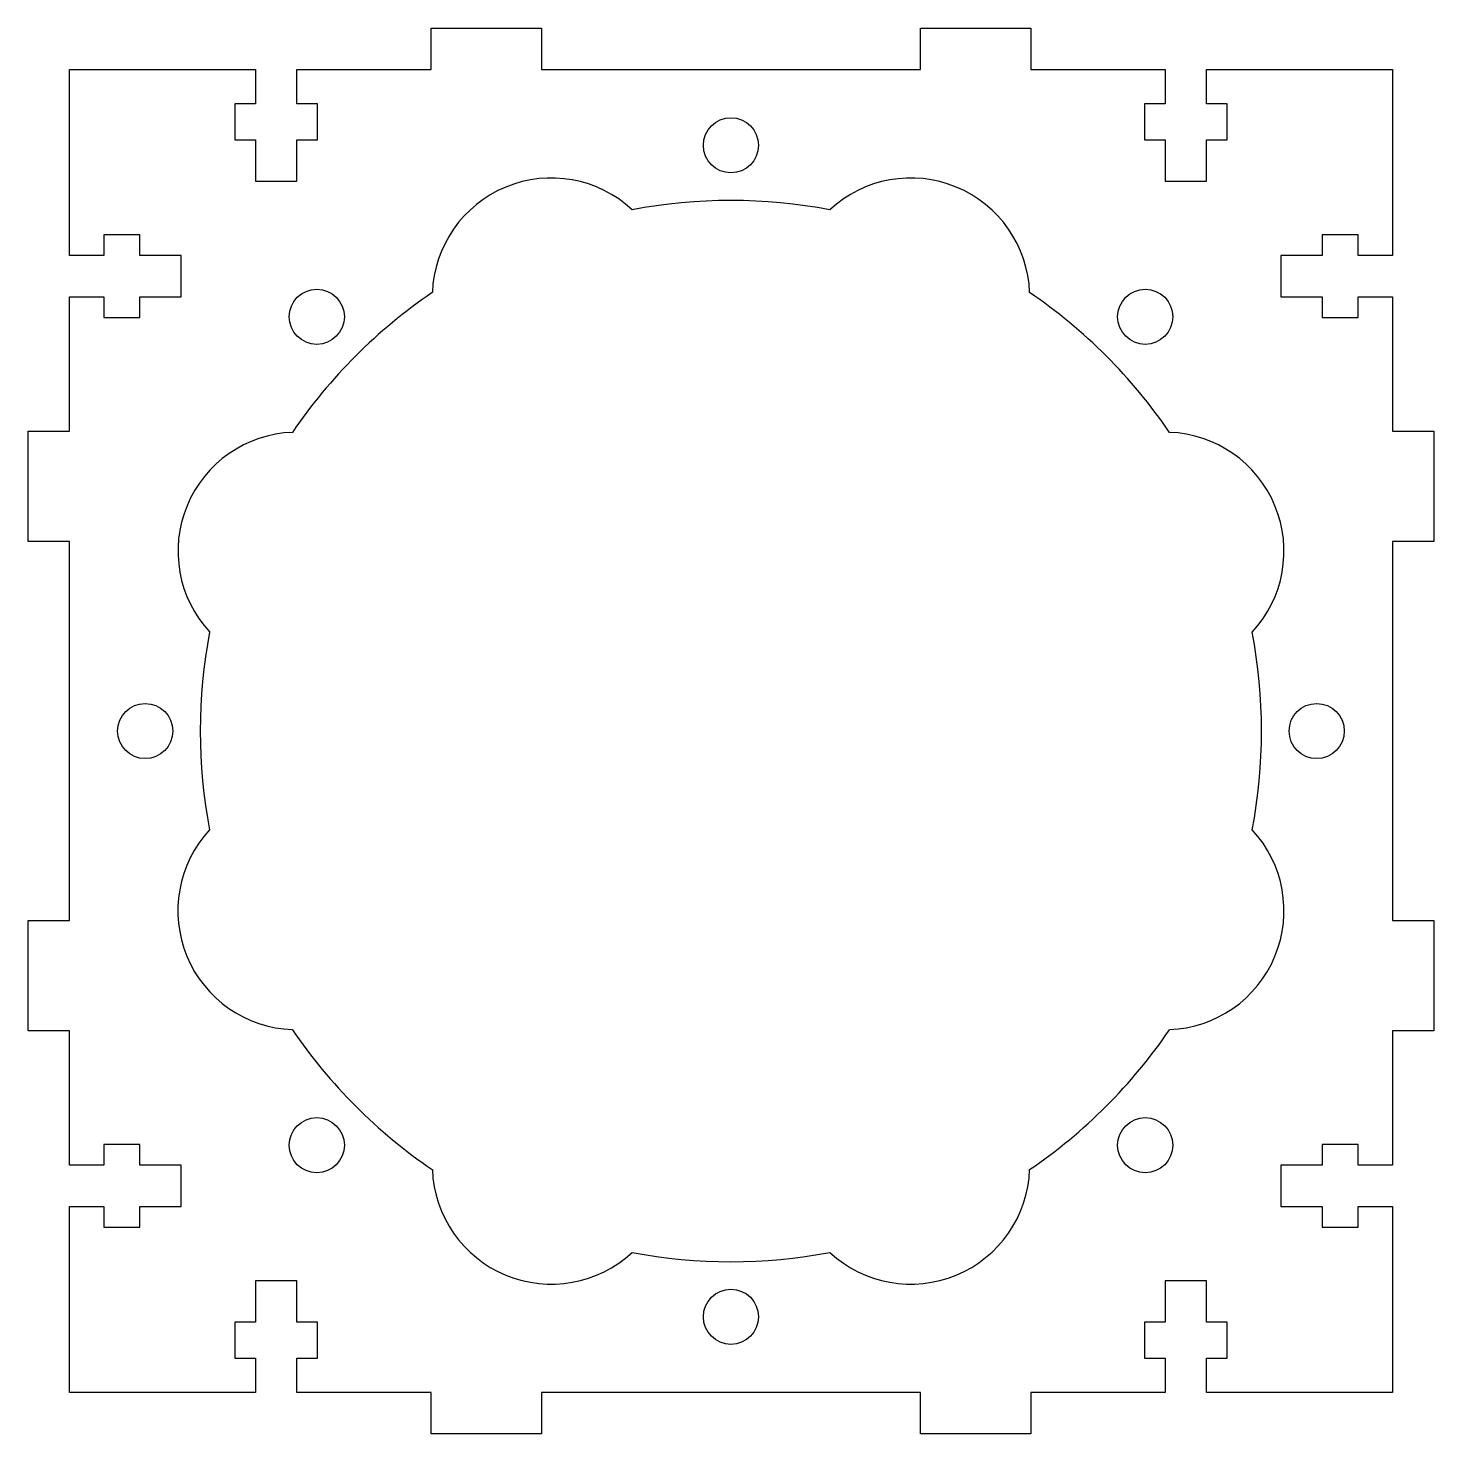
# Model space of a CAD drawing. Header units: millimetres. Extents: x 131 to 233, y -37 to 65.
import ezdxf

# ---------------------------------------------------------------- set-up
doc = ezdxf.new("R2010")
doc.units = ezdxf.units.MM

msp = doc.modelspace()

# ---------------------------------------------------------------- linework, layer by layer
at = {"color": 7, "linetype": 'Continuous', "lineweight": 25}
for p, q in [((159.75, 62), (159.75, 65)), ((159.75, 65), (167.75, 65)), ((167.75, 65), (167.75, 62)), ((195.25, 62), (195.25, 65)), ((195.25, 65), (203.25, 65)), ((203.25, 65), (203.25, 62)), ((133.5, 48.5), (133.5, 62)), ((133.5, 62), (147, 62)), ((147, 62), (147, 59.5)), ((150, 59.5), (150, 62)), ((150, 62), (159.75, 62)), ((167.75, 62), (195.25, 62)), ((203.25, 62), (213, 62)), ((213, 62), (213, 59.5)), ((216, 59.5), (216, 62)), ((216, 62), (229.5, 62)), ((229.5, 62), (229.5, 48.5)), ((147, 59.5), (145.5, 59.5)), ((145.5, 59.5), (145.5, 56.9)), ((151.5, 59.5), (150, 59.5)), ((151.5, 56.9), (151.5, 59.5)), ((213, 59.5), (211.5, 59.5)), ((211.5, 59.5), (211.5, 56.9)), ((217.5, 59.5), (216, 59.5)), ((217.5, 56.9), (217.5, 59.5)), ((145.5, 56.9), (147, 56.9)), ((147, 56.9), (147, 53.9)), ((150, 53.9), (150, 56.9)), ((150, 56.9), (151.5, 56.9)), ((211.5, 56.9), (213, 56.9)), ((213, 56.9), (213, 53.9)), ((216, 53.9), (216, 56.9)), ((216, 56.9), (217.5, 56.9)), ((147, 53.9), (150, 53.9)), ((213, 53.9), (216, 53.9)), ((138.6, 50), (136, 50)), ((136, 50), (136, 48.5)), ((138.6, 48.5), (138.6, 50)), ((227, 50), (224.4, 50)), ((224.4, 50), (224.4, 48.5)), ((227, 48.5), (227, 50)), ((136, 48.5), (133.5, 48.5)), ((141.6, 48.5), (138.6, 48.5)), ((141.6, 45.5), (141.6, 48.5)), ((224.4, 48.5), (221.4, 48.5)), ((221.4, 48.5), (221.4, 45.5)), ((229.5, 48.5), (227, 48.5)), ((133.5, 35.75), (133.5, 45.5)), ((133.5, 45.5), (136, 45.5)), ((136, 45.5), (136, 44)), ((138.6, 44), (138.6, 45.5)), ((138.6, 45.5), (141.6, 45.5)), ((221.4, 45.5), (224.4, 45.5)), ((224.4, 45.5), (224.4, 44)), ((227, 44), (227, 45.5)), ((227, 45.5), (229.5, 45.5)), ((229.5, 45.5), (229.5, 35.75)), ((136, 44), (138.6, 44)), ((224.4, 44), (227, 44)), ((130.5, 27.75), (130.5, 35.75)), ((130.5, 35.75), (133.5, 35.75)), ((229.5, 35.75), (232.5, 35.75)), ((232.5, 35.75), (232.5, 27.75)), ((133.5, 27.75), (130.5, 27.75)), ((133.5, 0.25), (133.5, 27.75)), ((232.5, 27.75), (229.5, 27.75)), ((229.5, 27.75), (229.5, 0.25)), ((130.5, -7.75), (130.5, 0.25)), ((130.5, 0.25), (133.5, 0.25)), ((229.5, 0.25), (232.5, 0.25)), ((232.5, 0.25), (232.5, -7.75)), ((133.5, -7.75), (130.5, -7.75)), ((133.5, -17.5), (133.5, -7.75)), ((232.5, -7.75), (229.5, -7.75)), ((229.5, -7.75), (229.5, -17.5)), ((138.6, -16), (136, -16)), ((136, -16), (136, -17.5)), ((138.6, -17.5), (138.6, -16)), ((227, -16), (224.4, -16)), ((224.4, -16), (224.4, -17.5)), ((227, -17.5), (227, -16)), ((136, -17.5), (133.5, -17.5)), ((141.6, -17.5), (138.6, -17.5)), ((141.6, -20.5), (141.6, -17.5)), ((224.4, -17.5), (221.4, -17.5)), ((221.4, -17.5), (221.4, -20.5)), ((229.5, -17.5), (227, -17.5)), ((133.5, -34), (133.5, -20.5)), ((133.5, -20.5), (136, -20.5)), ((136, -20.5), (136, -22)), ((138.6, -22), (138.6, -20.5)), ((138.6, -20.5), (141.6, -20.5)), ((221.4, -20.5), (224.4, -20.5)), ((224.4, -20.5), (224.4, -22)), ((227, -22), (227, -20.5)), ((227, -20.5), (229.5, -20.5)), ((229.5, -20.5), (229.5, -34)), ((136, -22), (138.6, -22)), ((224.4, -22), (227, -22)), ((150, -25.9), (147, -25.9)), ((147, -25.9), (147, -28.9)), ((150, -28.9), (150, -25.9)), ((216, -25.9), (213, -25.9)), ((213, -25.9), (213, -28.9)), ((216, -28.9), (216, -25.9)), ((147, -28.9), (145.5, -28.9)), ((145.5, -28.9), (145.5, -31.5)), ((151.5, -28.9), (150, -28.9)), ((151.5, -31.5), (151.5, -28.9)), ((213, -28.9), (211.5, -28.9)), ((211.5, -28.9), (211.5, -31.5)), ((217.5, -28.9), (216, -28.9)), ((217.5, -31.5), (217.5, -28.9)), ((145.5, -31.5), (147, -31.5)), ((147, -31.5), (147, -34)), ((150, -34), (150, -31.5)), ((150, -31.5), (151.5, -31.5)), ((211.5, -31.5), (213, -31.5)), ((213, -31.5), (213, -34)), ((216, -34), (216, -31.5)), ((216, -31.5), (217.5, -31.5)), ((147, -34), (133.5, -34)), ((159.75, -34), (150, -34)), ((159.75, -37), (159.75, -34)), ((195.25, -34), (167.75, -34)), ((167.75, -34), (167.75, -37)), ((195.25, -37), (195.25, -34)), ((213, -34), (203.25, -34)), ((203.25, -34), (203.25, -37)), ((229.5, -34), (216, -34)), ((167.75, -37), (159.75, -37)), ((203.25, -37), (195.25, -37))]:
    msp.add_line(p, q, dxfattribs=at)
for centre in [(181.5, 56.5), (151.45, 44.06), (211.56, 44.06), (139, 14), (224, 14), (151.45, -16.05), (211.56, -16.05), (181.5, -28.5)]:
    msp.add_circle(centre, 2, dxfattribs=at)
for centre, radius, start, end in [((168.46, 45.5), 8.63, 47.1368, 177.8618), ((194.55, 45.5), 8.63, 2.1368, 132.8618), ((181.5, 14), 38.5, 79.2546, 100.7439), ((181.5, 14), 38.5, 124.2546, 145.7439), ((181.5, 14), 38.5, 34.2546, 55.7439), ((150.01, 27.05), 8.63, 92.1368, 222.8618), ((213, 27.05), 8.63, 317.1368, 87.8618), ((181.5, 14), 38.5, 169.2546, 190.7439), ((181.5, 14), 38.5, 349.2546, 10.7439), ((150, 0.96), 8.63, 137.1368, 267.8618), ((213, 0.96), 8.63, 272.1368, 42.8618), ((181.5, 14), 38.5, 214.2546, 235.7439), ((181.5, 14), 38.5, 304.2546, 325.7439), ((168.46, -17.5), 8.63, 182.1368, 312.8618), ((194.55, -17.5), 8.63, 227.1368, 357.8618), ((181.5, 14), 38.5, 259.2546, 280.7439)]:
    msp.add_arc(centre, radius, start, end, dxfattribs=at)

doc.saveas('drawing.dxf')
